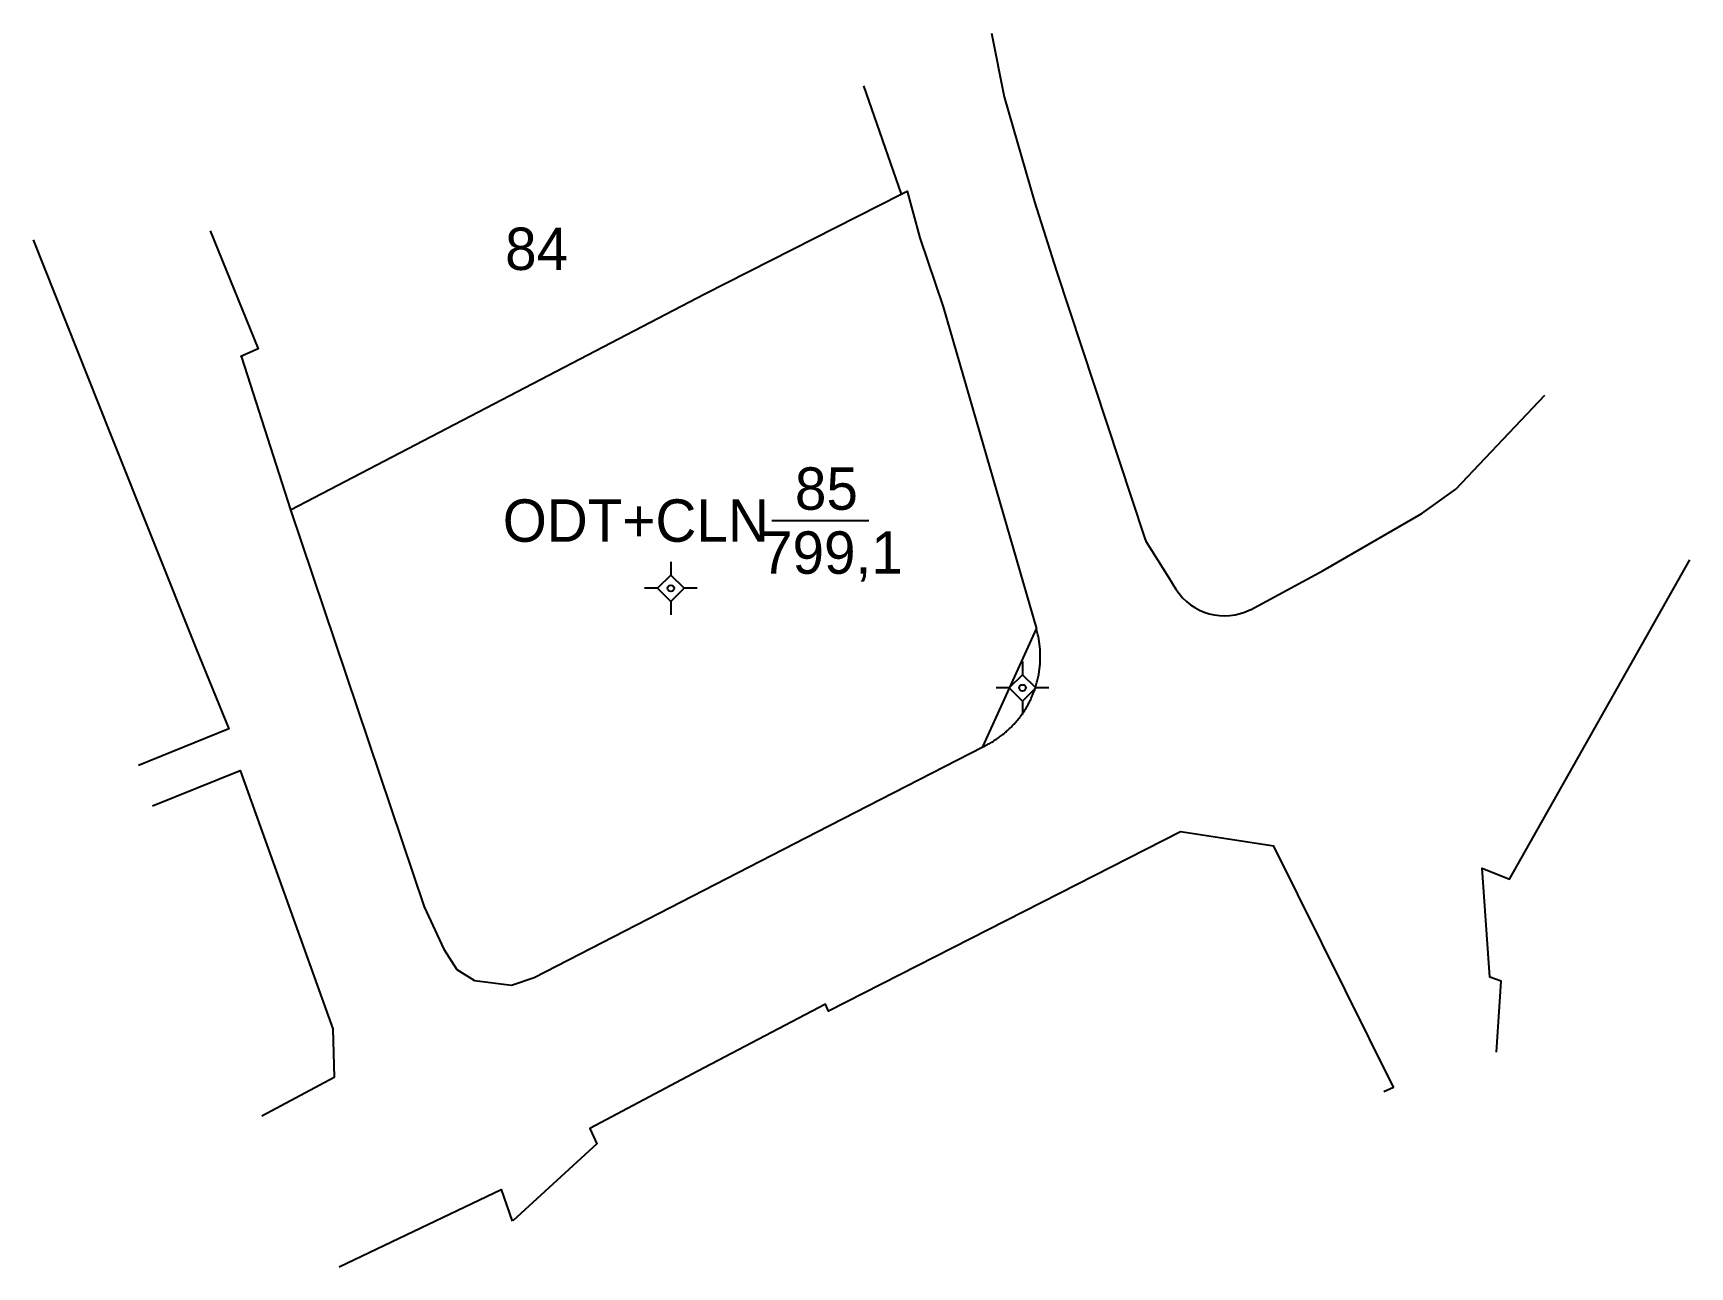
# Model space of a CAD drawing. Extents: x 551962.3 to 552040.5, y 1839413.4 to 1839471.6.
import ezdxf

# ---------------------------------------------------------------- set-up
doc = ezdxf.new("R2010")
doc.units = 0
for name, color, linetype in [('Level 10', 7, 'Continuous'), ('Level 11', 7, 'Continuous'), ('Level 13', 7, 'Continuous'), ('Level 23', 7, 'Continuous')]:
    doc.layers.add(name, color=color, linetype=linetype)

msp = doc.modelspace()

# ---------------------------------------------------------------- linework, layer by layer
at = {"layer": 'Level 10'}
msp.add_lwpolyline([(551974.46, 1839449.15), (551994.01, 1839459.34), (552003.28, 1839464.04)], dxfattribs=at)
at = {"layer": 'Level 11'}
for p, q in [((551992.41, 1839446.7), (551992.41, 1839446.075)), ((551991.785, 1839445.45), (551991.16, 1839445.45)), ((551992.41, 1839446.075), (551991.785, 1839445.45)), ((551991.785, 1839445.45), (551992.41, 1839444.825)), ((551993.035, 1839445.45), (551992.41, 1839446.075)), ((551992.41, 1839444.825), (551993.035, 1839445.45)), ((551993.66, 1839445.45), (551993.035, 1839445.45)), ((551992.41, 1839444.825), (551992.41, 1839444.2)), ((552009.01, 1839442), (552009.01, 1839441.375)), ((552008.385, 1839440.75), (552007.76, 1839440.75)), ((552009.01, 1839441.375), (552008.385, 1839440.75)), ((552008.385, 1839440.75), (552009.01, 1839440.125)), ((552009.635, 1839440.75), (552009.01, 1839441.375)), ((552009.01, 1839440.125), (552009.635, 1839440.75)), ((552010.26, 1839440.75), (552009.635, 1839440.75)), ((552009.01, 1839440.125), (552009.01, 1839439.5))]:
    msp.add_line(p, q, dxfattribs=at)
for centre in [(551992.41, 1839445.45), (552009.01, 1839440.75)]:
    msp.add_circle(centre, 0.15, dxfattribs=at)
at = {"layer": 'Level 13'}
msp.add_lwpolyline([(551997.177, 1839448.646), (552001.757, 1839448.646)], dxfattribs=at)
at = {"layer": 'Level 23'}
for p, q in [((552001.5, 1839469.16), (552003.28, 1839464.04)), ((552014.816, 1839447.698), (552014.832, 1839447.672)), ((552014.832, 1839447.672), (552014.843, 1839447.644)), ((552007.136, 1839437.967), (552009.666, 1839443.535))]:
    msp.add_line(p, q, dxfattribs=at)
for points in [[(552007.548, 1839471.644), (552008.145, 1839468.635), (552009.577, 1839463.686), (552010.607, 1839460.41), (552014.766, 1839447.846), (552014.832, 1839447.672)], [(552003.28, 1839464.04), (552003.561, 1839464.183), (552004.164, 1839461.991), (552005.265, 1839458.728), (552009.666, 1839443.535)], [(551962.31, 1839461.89), (551965.95, 1839452.76), (551970, 1839442.6), (551971.54, 1839438.82), (551967.284, 1839437.082)], [(551970.66, 1839462.31), (551972.93, 1839456.75), (551972.12, 1839456.39), (551972.14, 1839456.35), (551974.46, 1839449.15)], [(552019.775, 1839444.439), (552023.203, 1839446.284), (552027.851, 1839448.973), (552029.47, 1839450.121), (552033.666, 1839454.558)], [(551974.46, 1839449.15), (551980.76, 1839430.42), (551981.69, 1839428.42), (551982.31, 1839427.47), (551983.15, 1839426.94), (551984.89, 1839426.72), (551985.965, 1839427.088), (551999.32, 1839433.954), (552007.136, 1839437.967)], [(552014.832, 1839447.672), (552015.9, 1839445.971), (552016.25, 1839445.415)], [(552031.38, 1839423.56), (552031.604, 1839426.915), (552031.07, 1839427.11), (552030.705, 1839432.244), (552031.995, 1839431.72), (552040.51, 1839446.798)], [(552007.136, 1839437.967), (552007.191, 1839437.993), (552007.246, 1839438.02), (552007.301, 1839438.048), (552007.356, 1839438.076), (552007.41, 1839438.106), (552007.463, 1839438.135), (552007.516, 1839438.166), (552007.569, 1839438.197), (552007.621, 1839438.229), (552007.673, 1839438.262), (552007.725, 1839438.295), (552007.776, 1839438.329), (552007.827, 1839438.363), (552007.877, 1839438.399), (552007.926, 1839438.434), (552007.976, 1839438.471), (552008.025, 1839438.508), (552008.073, 1839438.546), (552008.121, 1839438.584), (552008.168, 1839438.623), (552008.215, 1839438.663), (552008.261, 1839438.703), (552008.307, 1839438.744), (552008.352, 1839438.786), (552008.396, 1839438.828), (552008.441, 1839438.87), (552008.484, 1839438.914), (552008.527, 1839438.957), (552008.569, 1839439.002), (552008.611, 1839439.046), (552008.652, 1839439.092), (552008.693, 1839439.138), (552008.733, 1839439.184), (552008.772, 1839439.231), (552008.811, 1839439.279), (552008.849, 1839439.327), (552008.887, 1839439.375), (552008.924, 1839439.424), (552008.96, 1839439.474), (552008.996, 1839439.524), (552009.031, 1839439.574), (552009.065, 1839439.625), (552009.098, 1839439.676), (552009.131, 1839439.728), (552009.164, 1839439.78), (552009.195, 1839439.833), (552009.226, 1839439.885), (552009.256, 1839439.939), (552009.286, 1839439.992), (552009.315, 1839440.047), (552009.343, 1839440.101), (552009.37, 1839440.156), (552009.397, 1839440.211), (552009.423, 1839440.267), (552009.448, 1839440.323), (552009.473, 1839440.379), (552009.496, 1839440.435), (552009.519, 1839440.492), (552009.542, 1839440.549), (552009.563, 1839440.607), (552009.584, 1839440.664), (552009.604, 1839440.723), (552009.623, 1839440.781), (552009.642, 1839440.839), (552009.659, 1839440.898), (552009.676, 1839440.957), (552009.693, 1839441.016), (552009.708, 1839441.075), (552009.723, 1839441.135), (552009.736, 1839441.194), (552009.75, 1839441.254), (552009.762, 1839441.315), (552009.773, 1839441.375), (552009.784, 1839441.435), (552009.794, 1839441.496), (552009.803, 1839441.556), (552009.812, 1839441.617), (552009.819, 1839441.678), (552009.826, 1839441.739), (552009.832, 1839441.8), (552009.837, 1839441.861), (552009.841, 1839441.922), (552009.845, 1839441.983), (552009.848, 1839442.045), (552009.85, 1839442.106), (552009.851, 1839442.167), (552009.851, 1839442.228), (552009.851, 1839442.29), (552009.85, 1839442.351), (552009.848, 1839442.412), (552009.845, 1839442.474), (552009.841, 1839442.535), (552009.837, 1839442.596), (552009.832, 1839442.657), (552009.826, 1839442.718), (552009.819, 1839442.779), (552009.811, 1839442.84), (552009.803, 1839442.901), (552009.794, 1839442.961), (552009.784, 1839443.022), (552009.773, 1839443.082), (552009.762, 1839443.142), (552009.749, 1839443.202), (552009.736, 1839443.262), (552009.722, 1839443.322), (552009.708, 1839443.382), (552009.692, 1839443.441), (552009.676, 1839443.5), (552009.666, 1839443.535)], [(551967.95, 1839435.193), (551972.08, 1839436.86), (551976.46, 1839424.66), (551976.52, 1839422.37), (551973.112, 1839420.547)], [(552026.072, 1839421.709), (552026.52, 1839421.92), (552020.88, 1839433.29), (552016.47, 1839433.96), (552010.76, 1839431.05), (551999.846, 1839425.492), (551999.71, 1839425.83), (551993.69, 1839422.66), (551988.586, 1839419.969), (551988.91, 1839419.24), (551984.95, 1839415.6)], [(551976.762, 1839413.434), (551978.53, 1839414.28), (551984.4, 1839417.08), (551984.916, 1839415.589)]]:
    msp.add_lwpolyline(points, dxfattribs=at)
msp.add_arc((552018.536, 1839446.851), 2.7, 212.1342, 297.17728, dxfattribs=at)

# ---------------------------------------------------------------- texts
at = {"layer": 'Level 13'}
for s, p in [('84', (551984.588, 1839460.469)), ('85', (551998.267, 1839449.156)), ('ODT+CLN ', (551984.477, 1839447.646)), ('799,1', (551996.666, 1839446.136))]:
    msp.add_text(s, height=2, dxfattribs=at).set_placement(p)

doc.saveas('drawing.dxf')
